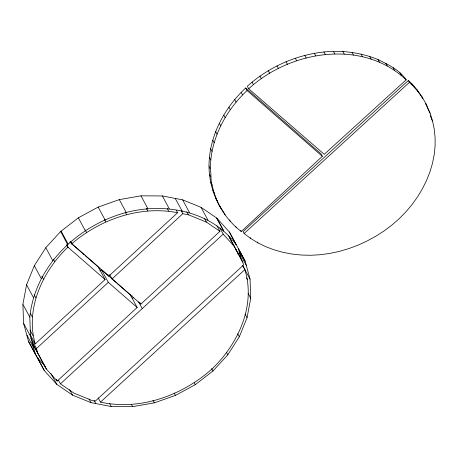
<?xml version="1.0" encoding="UTF-8"?>
<svg xmlns="http://www.w3.org/2000/svg" width="458" height="458" viewBox="0 0 458 458"><rect width="100%" height="100%" fill="white"/><g stroke="black" fill="none" stroke-linecap="round" stroke-linejoin="round"><path stroke-width="0.69" d="M208.991 165.893C209.169 136.158 224.283 107.991 245.683 87.965L320.932 153.756L322.317 156.321L241.257 231.513C221.237 216.136 209.163 191.083 208.991 165.893C212.186 171.636 209.93 178.895 212.111 185.101C213.886 193.133 216.777 200.879 220.75 208.081M210.371 168.458C210.548 138.722 225.668 110.561 247.062 90.529L245.683 87.965M22.9 304.278L26.564 284.796L34.321 265.703L45.806 247.709L60.645 231.513L78.352 217.819L98.167 207.073L119.303 199.631L140.984 195.835L162.361 195.95L182.627 199.848L201.039 207.319L216.857 218.145L229.384 232L245.139 261.089L250.039 279.099L250.732 298.204L247.068 317.686L239.311 336.779L227.826 354.778L212.987 370.969L195.28 384.663L175.466 395.409L154.329 402.851L132.648 406.647L111.271 406.532L91.005 402.634L72.593 395.162L56.769 384.336L44.249 370.482L28.493 341.393L23.593 323.382L22.9 304.278L29.81 317.108L30.503 336.212L35.403 354.223M29.81 317.108C35.026 265.886 77.9 225.296 126.213 212.466C165.046 202.333 211.522 210.995 236.294 244.83L229.384 232M85.354 255.535L98.178 266.705L105.082 279.54L35.22 343.906C25.104 308.784 42.525 271.359 67.904 247.143L66.587 244.698M99.014 268.829L100.062 267.861M175.277 198.566L182.301 211.287M99.833 270.97L101.401 269.522L108.311 282.351L137.165 307.49L57.204 381.045L46.395 369.085L31.82 342.183M70.377 241.366L71.694 243.811L108.786 276.128L177.612 212.718L176.296 210.274M37.745 353.187L36.48 348.532L108.311 282.351M112.015 278.939L182.805 213.72L188.438 214.802L206.444 222.107L219.943 231.347L140.869 304.083L112.015 278.939L109.708 274.663M27.022 335.153L33.749 348.149M131.102 296.773L132.15 295.811M216.623 218.105L223.607 230.866M132.19 298.662L133.765 297.213M229.567 237.679L242.797 262.131L243.576 264.999L95.275 401.122L92.104 400.515L74.099 393.204L60.433 383.856L223.206 234.13L219.914 228.015M237.776 254.041L239.397 252.553L246.307 265.382M98.172 397.847L100.479 402.124L244.835 269.619L242.528 265.342M426.867 105.672C422.133 96.34 416.236 87.444 408.341 80.476L243.072 231.593L244.108 233.517L250.658 238.458L258.003 242.923L265.863 246.73L274.165 249.862L282.844 252.301L291.843 254.03L301.089 255.026L310.518 255.278L320.068 254.757L329.663 253.463L339.212 251.419L348.658 248.654L357.921 245.196L366.95 241.08L375.663 236.334L383.999 230.992L391.893 225.084L399.267 218.638L406.063 211.705L412.223 204.348L417.719 196.625L422.522 188.604L426.604 180.343L429.93 171.905L432.478 163.351L434.207 154.747L435.089 146.154L435.1 137.64L434.258 129.276L432.592 121.124L430.119 113.235L425.831 103.748L429.083 111.311M244.108 233.517L409.378 82.4L408.341 80.476M406.154 79.852L324.253 154.306L248.7 88.789L247.314 86.224C270.85 65.185 301.828 52.292 333.458 51.353C348.67 51.124 363.955 53.723 378.027 59.574C388.287 64.601 399.76 70.057 406.154 79.852C362.65 38.649 290.132 50.489 248.7 88.789M71.694 243.811C100.319 219.222 140.028 205.304 177.612 212.718M100.479 402.124C139.89 410.878 181.637 395.701 211.367 369.554C237.788 344.725 256.188 305.87 244.835 269.619M69.856 242.03L84.283 254.602M101.939 269.985L116.366 282.557M117.431 283.485L130.255 294.66L137.165 307.49M67.904 247.143L105.082 279.54M247.062 90.529L322.317 156.321M409.378 82.4L412.669 85.474L418.12 91.732L422.86 98.481L421.824 96.558M223.206 234.13L234.147 246.232L242.797 262.131M28.493 341.393L37.338 357.652L45.685 366.887M219.365 205.516L223.767 212.415M32.833 344.021L46.395 369.085M429.341 111.792L430.119 113.235M417.083 89.808L418.12 91.732M431.556 119.2L432.592 121.124M411.633 83.545L412.669 85.474M399.92 72.776L401.3 75.347M393.182 67.727L394.561 70.297M385.859 63.324L387.239 65.889M378.027 59.574L379.413 62.139M369.749 56.506L371.129 59.071M361.087 54.13L362.473 56.695M352.11 52.47L353.49 55.034M342.876 51.536L344.261 54.101M333.458 51.353L334.838 53.924M323.915 51.943L325.3 54.508M314.331 53.3L315.711 55.865M304.782 55.412L306.162 57.977M295.336 58.24L296.715 60.805M286.061 61.756L287.447 64.326M277.027 65.929L278.412 68.5M268.302 70.732L269.682 73.297M259.949 76.125L261.335 78.69M252.043 82.079L253.423 84.644M241.171 92.304L242.551 94.869M234.725 99.529L236.105 102.094M228.914 107.138L230.3 109.702M223.785 115.067L225.164 117.632M219.359 123.254L220.739 125.818M215.672 131.635L217.052 134.2M212.758 140.154L214.144 142.719M210.657 148.747L212.037 151.312M257.488 241.961L258.003 242.923M209.392 157.352L210.772 159.916M250.137 237.496L250.658 238.458M240.708 230.489L241.257 231.513M209.443 174.309L210.829 176.874M235.544 226.269L236.093 227.3M210.732 182.536L212.111 185.101M229.441 219.869L230.271 221.409M212.827 190.517L214.212 193.081M224.042 212.93L225.147 214.979M215.712 198.194L217.098 200.764M245.139 261.089L238.229 248.259L241.446 260.098M228.553 235.841L234.147 246.232M243.129 266.27L250.039 279.099M216.857 218.145L223.767 230.981M246.599 277.909L247.589 279.741M216.983 225.846L219.943 231.347M248.099 293.32L250.732 298.204M201.039 207.319L207.949 220.155M204.468 218.443L206.444 222.107M245.093 314.022L247.068 317.686M182.627 199.848L189.538 212.678M186.79 211.745L188.438 214.802M181.162 210.663L182.805 213.72M237.662 333.722L239.311 336.779M162.361 195.95L169.271 208.779M167.302 208.545L168.618 210.989M226.51 352.334L227.826 354.778M140.984 195.835L147.894 208.671M146.405 208.436L147.722 210.88M211.67 368.524L212.987 370.969M119.303 199.631L126.213 212.466M125.217 212.146L126.534 214.584M194.289 382.831L195.28 384.663M98.167 207.073L105.077 219.909M104.544 219.422L105.861 221.867M140.211 302.864L140.869 304.083M138.631 301.879L142.249 308.6M174.149 392.964L175.466 395.409M85.165 229.927L86.482 232.372M78.352 217.819L85.262 230.649M108.128 274.903L108.786 276.128M70.938 242.179L71.929 244.011M153.012 400.406L154.329 402.851M61.149 231.124L68.053 243.954M60.645 231.513L67.555 244.343M66.902 244.973L68.219 247.412M53.357 259.142L54.674 261.587M131.332 404.202L132.648 406.647M45.806 247.709L52.716 260.539M41.798 276.128L43.441 279.185M109.622 403.481L111.271 406.532M34.321 265.703L41.231 278.538M94.13 400.498L95.779 403.55M34.213 294.803L35.856 297.86M89.029 398.97L91.005 402.634M26.564 284.796L33.474 297.626M30.302 313.232L32.272 316.896M69.633 389.661L72.593 395.162M58.464 380.192L60.433 383.856M29.993 330.075L32.953 335.571M56.22 379.213L57.204 381.045M29.953 334.128L35.22 343.906M50.849 373.339L56.769 384.336M23.593 323.382L30.503 336.212M30.886 338.141L36.48 348.532M37.338 357.652L44.249 370.482M430.32 115.256L431.35 118.542M235.887 249.301L236.357 251.018"/></g></svg>
